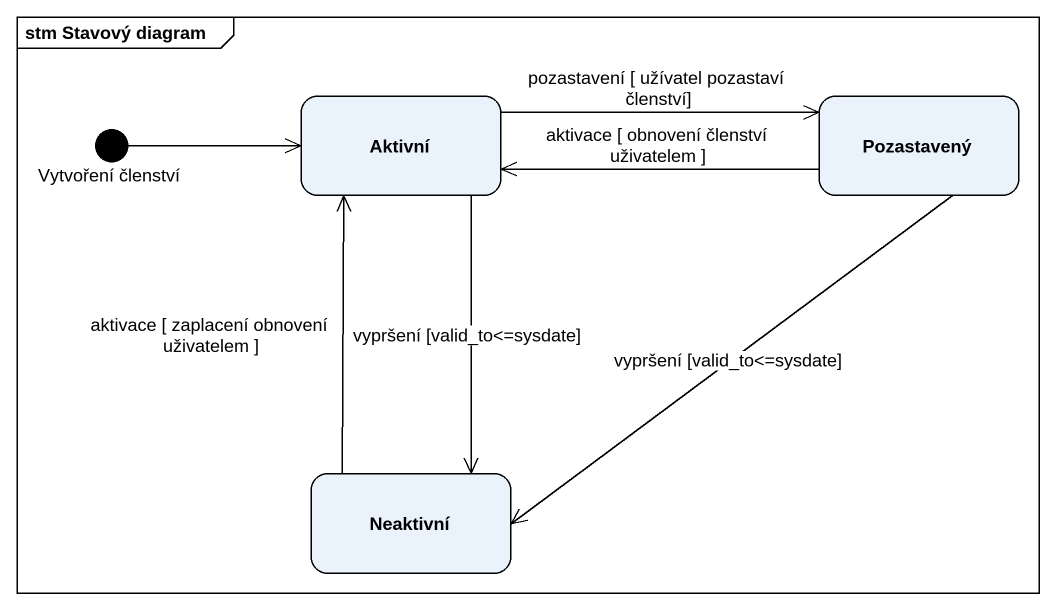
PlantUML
@startuml
mainframe stm Stavový diagram
hide empty description
state Aktivní
state Pozastavený
state "Vytvoření členství" as Vytvoření_členství <<start>>
state Neaktivní
Aktivní -right-> Pozastavený : pozastavení [ užívatel pozastaví členství]
Aktivní --> Neaktivní : vypršení [valid_to<=sysdate]
Pozastavený -left-> Aktivní : aktivace [ obnovení členství uživatelem ]
Pozastavený --> Neaktivní : vypršení [valid_to<=sysdate]
Vytvoření_členství -right-> Aktivní
Neaktivní -up-> Aktivní : aktivace [ zaplacení obnovení uživatelem ]
@enduml
